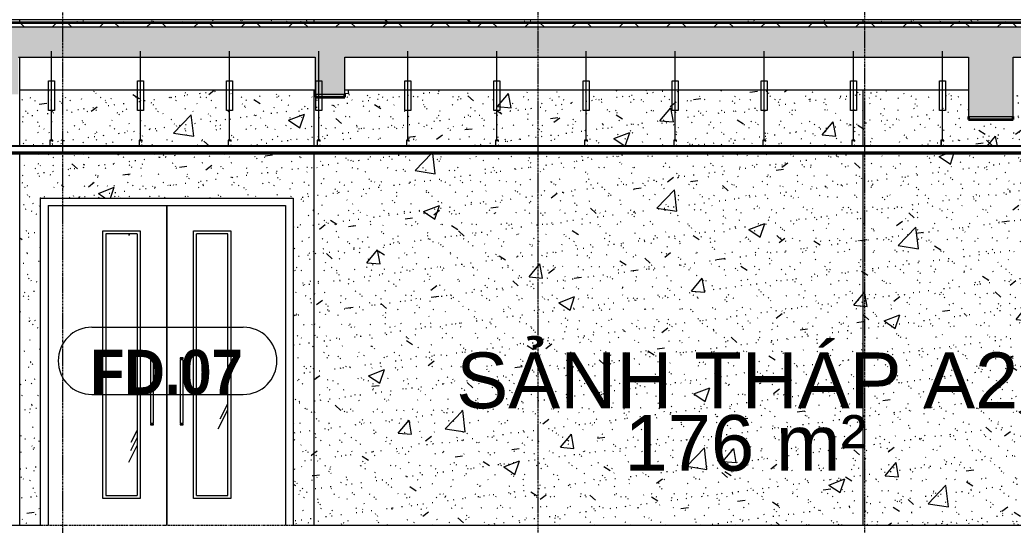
# Model space of a CAD drawing. Header units: millimetres. Extents: x 3451 to 201731, y -8641 to 35300.
# Drawn here: x 33547 to 40236, y 15800 to 19200 of the extents above; entities that cross this region are included whole.
import ezdxf

# ---------------------------------------------------------------- set-up
doc = ezdxf.new("R2010")
doc.units = ezdxf.units.MM
doc.linetypes.add('Centre', pattern=[31.75, 6.35, -4.7625, 15.875, -4.7625])
doc.linetypes.add('Grid Line', pattern=[22.225, 12.7, -3.175, 3.175, -3.175])
for name, color, linetype, lineweight in [('0-1', 7, 'Continuous', 5), ('A-AREA-IDEN', 2, 'Continuous', 9), ('A-CLNG', 13, 'Continuous', 9), ('A-CLNG-1', 13, 'Continuous', 25), ('A-CLNG-PATT-1', 13, 'Continuous', 9), ('A-DETL-GENF', 92, 'Continuous', 9), ('A-DETL-GENF-1', 7, 'Continuous', 9), ('A-DETL-THIN', 151, 'Continuous', 9), ('A-DOOR', 31, 'Continuous', 9), ('A-DOOR-FRAM', 31, 'Continuous', 9), ('A-DOOR-IDEN', 31, 'Continuous', 9), ('A-FLOR-3', 192, 'Continuous', 35), ('A-FLOR-LEVL-2', 51, 'Centre', 9), ('A-FLOR-PATT-3', 8, 'Continuous', 9), ('A-WALL-PATT-4', 111, 'Continuous', 9), ('I-WALL', 2, 'Continuous', 9), ('S-BEAM-1', 12, 'Continuous', 5), ('S-BEAM-2', 10, 'Continuous', 35), ('S-BEAM-3', 7, 'Continuous', 9), ('S-GRID-1', 1, 'Grid Line', 9)]:
    doc.layers.add(name, color=color, linetype=linetype, lineweight=lineweight)
doc.styles.add('Arial_1', font='arial.ttf', dxfattribs={"height": 375})
doc.styles.add('Arial_B_1', font='arialbd.ttf', dxfattribs={"width": 0.9, "height": 300})
pattern_1 = [(63.435, (51212.7, 14229.33), (-0.001, 1524), [532.46, -2875.3]), (63.435, (49688.7, 14229.33), (-0.001, 1524), [532.46, -2875.3]), (63.435, (51942.24, 14523.8), (-0.001, 1524), [532.46, -2875.3]), (63.435, (50418.24, 14523.8), (-0.001, 1524), [532.46, -2875.3]), (63.435, (51831.8, 14419.83), (-0.001, 1524), [532.46, -2875.3]), (63.435, (50307.8, 14419.83), (-0.001, 1524), [532.46, -2875.3]), (63.435, (51719.26, 15015.1), (-0.001, 1524), [258.8, -3148.97]), (63.435, (50195.26, 15015.1), (-0.001, 1524), [258.8, -3148.97]), (63.435, (51645.65, 14922.95), (-0.001, 1524), [532.46, -2875.3]), (63.435, (50121.65, 14922.95), (-0.001, 1524), [532.46, -2875.3]), (63.435, (51658.64, 14989.1), (-0.001, 1524), [532.46, -2875.3]), (63.435, (50134.64, 14989.1), (-0.001, 1524), [532.46, -2875.3]), (63.435, (51043.8, 14698.94), (-0.001, 1524), [532.46, -2875.3]), (63.435, (49519.8, 14698.94), (-0.001, 1524), [532.46, -2875.3]), (63.435, (51056.8, 14776.9), (-0.001, 1524), [532.46, -2875.3]), (63.435, (49532.8, 14776.9), (-0.001, 1524), [532.46, -2875.3]), (63.435, (51060.3, 14833.1), (-0.001, 1524), [532.46, -2875.3]), (63.435, (49536.3, 14833.1), (-0.001, 1524), [532.46, -2875.3])]
pattern_2 = [(50, (49422.4, 14125), (1093.104, -95.634), [114.3, -1257.3]), (355, (49422.4, 14125), (-211.46, 1146.34), [91.44, -1005.84]), (100.451, (49513.5, 14117), (881.656, 1050.7), [97.14, -1068.54]), (46.184, (49422.4, 14429.8), (1626.47, -252.26), [171.45, -1885.95]), (96.636, (49558, 14408.8), (1424.42, 1484.57), [145.71, -1602.81]), (351.184, (49422.4, 14429.8), (1424.43, 1484.55), [137.16, -1508.76]), (21, (49574.8, 14353.6), (909.686, -613.59), [114.3, -1257.3]), (326, (49574.8, 14353.6), (370.81, 1105.13), [91.44, -1005.84]), (71.451, (49650.6, 14302.5), (1280.503, 491.53), [97.14, -1068.54]), (37.5, (49422.43, 14125), (18.531, 507.33), [50.292, -943.356, 50.292, -970.788, -1009.65]), (37.5, (49422.43, 14125), (18.531, 507.33), [-2014.73, 50.29, -959.36]), (7.5, (49422.43, 14125), (400.918, 601.084), [50.292, -531.876, 50.292, -920.496, -384.81]), (7.5, (49422.43, 14125), (400.918, 601.084), [-1552.956, 50.292, -334.518]), (327.5, (49082.58, 14125), (813.545, -34.374), [50.292, -330.708, 50.292, -1138.428, -1577.34]), (327.5, (49082.58, 14125), (813.545, -34.374), [-1569.72, 50.29, -1527.05]), (317.5, (48930.2, 14125), (888.775, 152.56), [50.292, -445.008, 50.292, -739.14, -1120.14]), (317.5, (48930.2, 14125), (888.775, 152.56), [-1284.73, 50.29, -1069.85])]
pattern_3 = [(37.5, (49422.43, 14125), (-4.7995, 146.8239), [5.029, -110.795, 5.029, -124.511, -123.825]), (37.5, (49422.43, 14125), (-4.7995, 146.8239), [-245.364, 5.029, -118.796]), (7.5, (49422.43, 14125), (134.8574, 215.0472), [5.029, -57.455, 5.029, -99.365, -40.005]), (7.5, (49422.43, 14125), (134.8574, 215.0472), [-166.878, 5.029, -34.976]), (327.5, (49328.7, 14125), (237.2978, 0.4316), [5.029, -33.071, 5.029, -132.131, -179.07]), (327.5, (49328.7, 14125), (237.2978, 0.4316), [-175.26, 5.029, -174.041]), (317.5, (49328.7, 14125), (229.067, 66.8792), [5.029, -14.021, 5.029, -84.887, -102.87]), (317.5, (49328.7, 14125), (229.067, 66.8792), [-108.966, 5.029, -97.841])]

# ---------------------------------------------------------------- blocks, each defined once
blk = doc.blocks.new('NCV_TKTC_KET CAU_rvt-1-TKCS_MẶT CẮT C')
at = {"layer": 'S-BEAM-1'}
for points in [[(35735.3, 18680), (35735.3, 18700), (35535.3, 18700), (35535.3, 18680), (35584.1, 18680)], [(40235.6, 18530), (40235.6, 18550), (39935.6, 18550), (39935.6, 18530)]]:
    blk.add_hatch(color=256, dxfattribs=at).paths.add_polyline_path(points)
at = {"layer": 'S-BEAM-2'}
for p, q in [((35535.3, 18700), (35535.3, 18680)), ((35535.3, 18680), (35735.3, 18680)), ((35735.3, 18680), (35735.3, 18700)), ((39935.6, 18550), (39935.6, 18530)), ((39935.6, 18530), (40235.6, 18530)), ((40235.6, 18530), (40235.6, 18550))]:
    blk.add_line(p, q, dxfattribs=at)
at = {"layer": 'S-BEAM-3'}
for p, q in [((33547.4, 18730), (35535.3, 18730)), ((35735.3, 18730), (39935.6, 18730))]:
    blk.add_line(p, q, dxfattribs=at)
blk = doc.blocks.new('FD_07 - FD_07-1700x2200-CỬA ĐI 2 CÁNH-V170-TKCS_MẶT CẮT C')
at = {"layer": 'A-DOOR'}
h = blk.add_hatch(dxfattribs=at)
h.set_pattern_fill('FP_2', color=256, style=0, pattern_type=2)
h.set_pattern_definition(pattern_1)
h.paths.add_polyline_path([(34127.1, 16000), (34337.1, 16000), (34337.1, 17760), (34127.1, 17760), (34127.1, 16210)])
h = blk.add_hatch(dxfattribs=at)
h.set_pattern_fill('FP_2', color=256, style=0, pattern_type=2)
h.set_pattern_definition(pattern_1)
h.paths.add_polyline_path([(34737.1, 16000), (34947.1, 16000), (34947.1, 17760), (34737.1, 17760), (34737.1, 16210)])
for p, q in [((34537.1, 17950), (34537.1, 15800)), ((34537.1, 15800), (34537.1, 17950)), ((34107.1, 17780), (34357.1, 17780)), ((34107.1, 15980), (34107.1, 17780)), ((34127.1, 17760), (34127.1, 16000)), ((34337.1, 17760), (34127.1, 17760)), ((34337.1, 17760), (34337.1, 16000)), ((34357.1, 17780), (34357.1, 15980)), ((34717.1, 17780), (34967.1, 17780)), ((34717.1, 15980), (34717.1, 17780)), ((34947.1, 17760), (34737.1, 17760)), ((34737.1, 16000), (34737.1, 17760)), ((34947.1, 16000), (34947.1, 17760)), ((34967.1, 17780), (34967.1, 15980)), ((34427.1, 16925), (34427.1, 16919)), ((34447.1, 16925), (34427.1, 16925)), ((34447.1, 16919), (34447.1, 16925)), ((34627.1, 16925), (34627.1, 16919)), ((34647.1, 16925), (34627.1, 16925)), ((34647.1, 16919), (34647.1, 16925)), ((34427.1, 16919), (34447.1, 16919)), ((34427.1, 16914.8), (34427.1, 16485.2)), ((34427.1, 16914.8), (34447.1, 16914.8)), ((34429.1, 16919), (34429.1, 16914.8)), ((34445.2, 16914.8), (34445.2, 16919)), ((34447.1, 16485.2), (34447.1, 16914.8)), ((34627.1, 16919), (34647.1, 16919)), ((34627.1, 16914.8), (34627.1, 16485.2)), ((34627.1, 16914.8), (34647.1, 16914.8)), ((34629.1, 16919), (34629.1, 16914.8)), ((34645.2, 16914.8), (34645.2, 16919)), ((34647.1, 16485.2), (34647.1, 16914.8)), ((34427.1, 16485.2), (34447.1, 16485.2)), ((34427.1, 16481), (34427.1, 16475)), ((34427.1, 16481), (34447.1, 16481)), ((34427.1, 16475), (34447.1, 16475)), ((34429.1, 16485.2), (34429.1, 16481)), ((34445.2, 16481), (34445.2, 16485.2)), ((34447.1, 16475), (34447.1, 16481)), ((34627.1, 16485.2), (34647.1, 16485.2)), ((34627.1, 16481), (34627.1, 16475)), ((34627.1, 16481), (34647.1, 16481)), ((34627.1, 16475), (34647.1, 16475)), ((34629.1, 16485.2), (34629.1, 16481)), ((34645.2, 16481), (34645.2, 16485.2)), ((34647.1, 16475), (34647.1, 16481)), ((34127.1, 16000), (34337.1, 16000)), ((34737.1, 16000), (34947.1, 16000)), ((34357.1, 15980), (34107.1, 15980)), ((34967.1, 15980), (34717.1, 15980))]:
    blk.add_line(p, q, dxfattribs=at)
at = {"layer": 'A-DOOR-FRAM'}
for p, q in [((33737.1, 17950), (33737.1, 15800)), ((33737.1, 17950), (35337.1, 17950)), ((35337.1, 17950), (35337.1, 15800))]:
    blk.add_line(p, q, dxfattribs=at)
blk = doc.blocks.new('Repeating Detail - THANH TREO TRẦN 600-V268-TKCS_MẶT CẮT C')
at = {"layer": 'A-DETL-GENF'}
for points in [[(33749.8, 25150), (33769.8, 25150), (33769.8, 25156), (33767.3, 25152.5), (33752.3, 25152.5), (33752.3, 25187.5), (33767.3, 25187.5), (33769.8, 25184), (33769.8, 25190), (33749.8, 25190)], [(34349.8, 25150), (34369.8, 25150), (34369.8, 25156), (34367.3, 25152.5), (34352.3, 25152.5), (34352.3, 25187.5), (34367.3, 25187.5), (34369.8, 25184), (34369.8, 25190), (34349.8, 25190)], [(34949.8, 25150), (34969.8, 25150), (34969.8, 25156), (34967.3, 25152.5), (34952.3, 25152.5), (34952.3, 25187.5), (34967.3, 25187.5), (34969.8, 25184), (34969.8, 25190), (34949.8, 25190)], [(35549.8, 25150), (35569.8, 25150), (35569.8, 25156), (35567.3, 25152.5), (35552.3, 25152.5), (35552.3, 25187.5), (35567.3, 25187.5), (35569.8, 25184), (35569.8, 25190), (35549.8, 25190)], [(36149.8, 25150), (36169.8, 25150), (36169.8, 25156), (36167.3, 25152.5), (36152.3, 25152.5), (36152.3, 25187.5), (36167.3, 25187.5), (36169.8, 25184), (36169.8, 25190), (36149.8, 25190)], [(36749.8, 25150), (36769.8, 25150), (36769.8, 25156), (36767.3, 25152.5), (36752.3, 25152.5), (36752.3, 25187.5), (36767.3, 25187.5), (36769.8, 25184), (36769.8, 25190), (36749.8, 25190)], [(37349.8, 25150), (37369.8, 25150), (37369.8, 25156), (37367.3, 25152.5), (37352.3, 25152.5), (37352.3, 25187.5), (37367.3, 25187.5), (37369.8, 25184), (37369.8, 25190), (37349.8, 25190)], [(37949.8, 25150), (37969.8, 25150), (37969.8, 25156), (37967.3, 25152.5), (37952.3, 25152.5), (37952.3, 25187.5), (37967.3, 25187.5), (37969.8, 25184), (37969.8, 25190), (37949.8, 25190)], [(38549.8, 25150), (38569.8, 25150), (38569.8, 25156), (38567.3, 25152.5), (38552.3, 25152.5), (38552.3, 25187.5), (38567.3, 25187.5), (38569.8, 25184), (38569.8, 25190), (38549.8, 25190)], [(39149.8, 25150), (39169.8, 25150), (39169.8, 25156), (39167.3, 25152.5), (39152.3, 25152.5), (39152.3, 25187.5), (39167.3, 25187.5), (39169.8, 25184), (39169.8, 25190), (39149.8, 25190)], [(39749.8, 25150), (39769.8, 25150), (39769.8, 25156), (39767.3, 25152.5), (39752.3, 25152.5), (39752.3, 25187.5), (39767.3, 25187.5), (39769.8, 25184), (39769.8, 25190), (39749.8, 25190)]]:
    blk.add_hatch(color=256, dxfattribs=at).paths.add_polyline_path(points)
for p, q in [((33759.8, 25190), (33759.8, 25790)), ((34359.8, 25190), (34359.8, 25790)), ((34959.8, 25190), (34959.8, 25790)), ((35559.8, 25190), (35559.8, 25790)), ((36159.8, 25190), (36159.8, 25790)), ((36759.8, 25190), (36759.8, 25790)), ((37359.8, 25190), (37359.8, 25790)), ((37959.8, 25190), (37959.8, 25790)), ((38559.8, 25190), (38559.8, 25790)), ((39159.8, 25190), (39159.8, 25790)), ((39759.8, 25190), (39759.8, 25790)), ((33739.8, 25590), (33779.8, 25590)), ((33739.8, 25390), (33739.8, 25590)), ((33779.8, 25590), (33779.8, 25390)), ((34339.8, 25590), (34379.8, 25590)), ((34339.8, 25390), (34339.8, 25590)), ((34379.8, 25590), (34379.8, 25390)), ((34939.8, 25590), (34979.8, 25590)), ((34939.8, 25390), (34939.8, 25590)), ((34979.8, 25590), (34979.8, 25390)), ((35539.8, 25590), (35579.8, 25590)), ((35539.8, 25390), (35539.8, 25590)), ((35579.8, 25590), (35579.8, 25390)), ((36139.8, 25590), (36179.8, 25590)), ((36139.8, 25390), (36139.8, 25590)), ((36179.8, 25590), (36179.8, 25390)), ((36739.8, 25590), (36779.8, 25590)), ((36739.8, 25390), (36739.8, 25590)), ((36779.8, 25590), (36779.8, 25390)), ((37339.8, 25590), (37379.8, 25590)), ((37339.8, 25390), (37339.8, 25590)), ((37379.8, 25590), (37379.8, 25390)), ((37939.8, 25590), (37979.8, 25590)), ((37939.8, 25390), (37939.8, 25590)), ((37979.8, 25590), (37979.8, 25390)), ((38539.8, 25590), (38579.8, 25590)), ((38539.8, 25390), (38539.8, 25590)), ((38579.8, 25590), (38579.8, 25390)), ((39139.8, 25590), (39179.8, 25590)), ((39139.8, 25390), (39139.8, 25590)), ((39179.8, 25590), (39179.8, 25390)), ((39739.8, 25590), (39779.8, 25590)), ((39739.8, 25390), (39739.8, 25590)), ((39779.8, 25590), (39779.8, 25390)), ((33779.8, 25390), (33739.8, 25390)), ((34379.8, 25390), (34339.8, 25390)), ((34979.8, 25390), (34939.8, 25390)), ((35579.8, 25390), (35539.8, 25390)), ((36179.8, 25390), (36139.8, 25390)), ((36779.8, 25390), (36739.8, 25390)), ((37379.8, 25390), (37339.8, 25390)), ((37979.8, 25390), (37939.8, 25390)), ((38579.8, 25390), (38539.8, 25390)), ((39179.8, 25390), (39139.8, 25390)), ((39779.8, 25390), (39739.8, 25390)), ((33769.8, 25190), (33749.8, 25190)), ((33749.8, 25190), (33749.8, 25150)), ((33769.8, 25190), (33749.8, 25190)), ((33749.8, 25190), (33749.8, 25150)), ((33749.8, 25150), (33769.8, 25150)), ((33749.8, 25150), (33769.8, 25150)), ((33752.3, 25187.5), (33767.3, 25187.5)), ((33752.3, 25152.5), (33752.3, 25187.5)), ((33752.3, 25152.5), (33752.3, 25187.5)), ((33752.3, 25187.5), (33767.3, 25187.5)), ((33767.3, 25152.5), (33752.3, 25152.5)), ((33767.3, 25152.5), (33752.3, 25152.5)), ((33767.3, 25187.5), (33767.3, 25184)), ((33767.3, 25187.5), (33767.3, 25184)), ((33767.3, 25184), (33769.8, 25184)), ((33767.3, 25184), (33769.8, 25184)), ((33769.8, 25156), (33767.3, 25156)), ((33767.3, 25156), (33767.3, 25152.5)), ((33769.8, 25156), (33767.3, 25156)), ((33767.3, 25156), (33767.3, 25152.5)), ((33769.8, 25184), (33769.8, 25190)), ((33769.8, 25184), (33769.8, 25190)), ((33769.8, 25150), (33769.8, 25156)), ((33769.8, 25150), (33769.8, 25156)), ((34369.8, 25190), (34349.8, 25190)), ((34349.8, 25190), (34349.8, 25150)), ((34369.8, 25190), (34349.8, 25190)), ((34349.8, 25190), (34349.8, 25150)), ((34349.8, 25150), (34369.8, 25150)), ((34349.8, 25150), (34369.8, 25150)), ((34352.3, 25187.5), (34367.3, 25187.5)), ((34352.3, 25152.5), (34352.3, 25187.5)), ((34352.3, 25152.5), (34352.3, 25187.5)), ((34352.3, 25187.5), (34367.3, 25187.5)), ((34367.3, 25152.5), (34352.3, 25152.5)), ((34367.3, 25152.5), (34352.3, 25152.5)), ((34367.3, 25187.5), (34367.3, 25184)), ((34367.3, 25187.5), (34367.3, 25184)), ((34367.3, 25184), (34369.8, 25184)), ((34367.3, 25184), (34369.8, 25184)), ((34369.8, 25156), (34367.3, 25156)), ((34367.3, 25156), (34367.3, 25152.5)), ((34369.8, 25156), (34367.3, 25156)), ((34367.3, 25156), (34367.3, 25152.5)), ((34369.8, 25184), (34369.8, 25190)), ((34369.8, 25184), (34369.8, 25190)), ((34369.8, 25150), (34369.8, 25156)), ((34369.8, 25150), (34369.8, 25156)), ((34969.8, 25190), (34949.8, 25190)), ((34949.8, 25190), (34949.8, 25150)), ((34969.8, 25190), (34949.8, 25190)), ((34949.8, 25190), (34949.8, 25150)), ((34949.8, 25150), (34969.8, 25150)), ((34949.8, 25150), (34969.8, 25150)), ((34952.3, 25187.5), (34967.3, 25187.5)), ((34952.3, 25152.5), (34952.3, 25187.5)), ((34952.3, 25152.5), (34952.3, 25187.5)), ((34952.3, 25187.5), (34967.3, 25187.5)), ((34967.3, 25152.5), (34952.3, 25152.5)), ((34967.3, 25152.5), (34952.3, 25152.5)), ((34967.3, 25187.5), (34967.3, 25184)), ((34967.3, 25187.5), (34967.3, 25184)), ((34967.3, 25184), (34969.8, 25184)), ((34967.3, 25184), (34969.8, 25184)), ((34969.8, 25156), (34967.3, 25156)), ((34967.3, 25156), (34967.3, 25152.5)), ((34969.8, 25156), (34967.3, 25156)), ((34967.3, 25156), (34967.3, 25152.5)), ((34969.8, 25184), (34969.8, 25190)), ((34969.8, 25184), (34969.8, 25190)), ((34969.8, 25150), (34969.8, 25156)), ((34969.8, 25150), (34969.8, 25156)), ((35569.8, 25190), (35549.8, 25190)), ((35549.8, 25190), (35549.8, 25150)), ((35569.8, 25190), (35549.8, 25190)), ((35549.8, 25190), (35549.8, 25150)), ((35549.8, 25150), (35569.8, 25150)), ((35549.8, 25150), (35569.8, 25150)), ((35552.3, 25187.5), (35567.3, 25187.5)), ((35552.3, 25152.5), (35552.3, 25187.5)), ((35552.3, 25152.5), (35552.3, 25187.5)), ((35552.3, 25187.5), (35567.3, 25187.5)), ((35567.3, 25152.5), (35552.3, 25152.5)), ((35567.3, 25152.5), (35552.3, 25152.5)), ((35567.3, 25187.5), (35567.3, 25184)), ((35567.3, 25187.5), (35567.3, 25184)), ((35567.3, 25184), (35569.8, 25184)), ((35567.3, 25184), (35569.8, 25184)), ((35569.8, 25156), (35567.3, 25156)), ((35567.3, 25156), (35567.3, 25152.5)), ((35569.8, 25156), (35567.3, 25156)), ((35567.3, 25156), (35567.3, 25152.5)), ((35569.8, 25184), (35569.8, 25190)), ((35569.8, 25184), (35569.8, 25190)), ((35569.8, 25150), (35569.8, 25156)), ((35569.8, 25150), (35569.8, 25156)), ((36169.8, 25190), (36149.8, 25190)), ((36149.8, 25190), (36149.8, 25150)), ((36169.8, 25190), (36149.8, 25190)), ((36149.8, 25190), (36149.8, 25150)), ((36149.8, 25150), (36169.8, 25150)), ((36149.8, 25150), (36169.8, 25150)), ((36152.3, 25187.5), (36167.3, 25187.5)), ((36152.3, 25152.5), (36152.3, 25187.5)), ((36152.3, 25152.5), (36152.3, 25187.5)), ((36152.3, 25187.5), (36167.3, 25187.5)), ((36167.3, 25152.5), (36152.3, 25152.5)), ((36167.3, 25152.5), (36152.3, 25152.5)), ((36167.3, 25187.5), (36167.3, 25184)), ((36167.3, 25187.5), (36167.3, 25184)), ((36167.3, 25184), (36169.8, 25184)), ((36167.3, 25184), (36169.8, 25184)), ((36169.8, 25156), (36167.3, 25156)), ((36167.3, 25156), (36167.3, 25152.5)), ((36169.8, 25156), (36167.3, 25156)), ((36167.3, 25156), (36167.3, 25152.5)), ((36169.8, 25184), (36169.8, 25190)), ((36169.8, 25184), (36169.8, 25190)), ((36169.8, 25150), (36169.8, 25156)), ((36169.8, 25150), (36169.8, 25156)), ((36769.8, 25190), (36749.8, 25190)), ((36749.8, 25190), (36749.8, 25150)), ((36769.8, 25190), (36749.8, 25190)), ((36749.8, 25190), (36749.8, 25150)), ((36749.8, 25150), (36769.8, 25150)), ((36749.8, 25150), (36769.8, 25150)), ((36752.3, 25187.5), (36767.3, 25187.5)), ((36752.3, 25152.5), (36752.3, 25187.5)), ((36752.3, 25152.5), (36752.3, 25187.5)), ((36752.3, 25187.5), (36767.3, 25187.5)), ((36767.3, 25152.5), (36752.3, 25152.5)), ((36767.3, 25152.5), (36752.3, 25152.5)), ((36767.3, 25187.5), (36767.3, 25184)), ((36767.3, 25187.5), (36767.3, 25184)), ((36767.3, 25184), (36769.8, 25184)), ((36767.3, 25184), (36769.8, 25184)), ((36769.8, 25156), (36767.3, 25156)), ((36767.3, 25156), (36767.3, 25152.5)), ((36769.8, 25156), (36767.3, 25156)), ((36767.3, 25156), (36767.3, 25152.5)), ((36769.8, 25184), (36769.8, 25190)), ((36769.8, 25184), (36769.8, 25190)), ((36769.8, 25150), (36769.8, 25156)), ((36769.8, 25150), (36769.8, 25156)), ((37369.8, 25190), (37349.8, 25190)), ((37349.8, 25190), (37349.8, 25150)), ((37369.8, 25190), (37349.8, 25190)), ((37349.8, 25190), (37349.8, 25150)), ((37349.8, 25150), (37369.8, 25150)), ((37349.8, 25150), (37369.8, 25150)), ((37352.3, 25187.5), (37367.3, 25187.5)), ((37352.3, 25152.5), (37352.3, 25187.5)), ((37352.3, 25152.5), (37352.3, 25187.5)), ((37352.3, 25187.5), (37367.3, 25187.5)), ((37367.3, 25152.5), (37352.3, 25152.5)), ((37367.3, 25152.5), (37352.3, 25152.5)), ((37367.3, 25187.5), (37367.3, 25184)), ((37367.3, 25187.5), (37367.3, 25184)), ((37367.3, 25184), (37369.8, 25184)), ((37367.3, 25184), (37369.8, 25184)), ((37369.8, 25156), (37367.3, 25156)), ((37367.3, 25156), (37367.3, 25152.5)), ((37369.8, 25156), (37367.3, 25156)), ((37367.3, 25156), (37367.3, 25152.5)), ((37369.8, 25184), (37369.8, 25190)), ((37369.8, 25184), (37369.8, 25190)), ((37369.8, 25150), (37369.8, 25156)), ((37369.8, 25150), (37369.8, 25156)), ((37969.8, 25190), (37949.8, 25190)), ((37949.8, 25190), (37949.8, 25150)), ((37969.8, 25190), (37949.8, 25190)), ((37949.8, 25190), (37949.8, 25150)), ((37949.8, 25150), (37969.8, 25150)), ((37949.8, 25150), (37969.8, 25150)), ((37952.3, 25187.5), (37967.3, 25187.5)), ((37952.3, 25152.5), (37952.3, 25187.5)), ((37952.3, 25152.5), (37952.3, 25187.5)), ((37952.3, 25187.5), (37967.3, 25187.5)), ((37967.3, 25152.5), (37952.3, 25152.5)), ((37967.3, 25152.5), (37952.3, 25152.5)), ((37967.3, 25187.5), (37967.3, 25184)), ((37967.3, 25187.5), (37967.3, 25184)), ((37967.3, 25184), (37969.8, 25184)), ((37967.3, 25184), (37969.8, 25184)), ((37969.8, 25156), (37967.3, 25156)), ((37967.3, 25156), (37967.3, 25152.5)), ((37969.8, 25156), (37967.3, 25156)), ((37967.3, 25156), (37967.3, 25152.5)), ((37969.8, 25184), (37969.8, 25190)), ((37969.8, 25184), (37969.8, 25190)), ((37969.8, 25150), (37969.8, 25156)), ((37969.8, 25150), (37969.8, 25156)), ((38569.8, 25190), (38549.8, 25190)), ((38549.8, 25190), (38549.8, 25150)), ((38569.8, 25190), (38549.8, 25190)), ((38549.8, 25190), (38549.8, 25150)), ((38549.8, 25150), (38569.8, 25150)), ((38549.8, 25150), (38569.8, 25150)), ((38552.3, 25187.5), (38567.3, 25187.5)), ((38552.3, 25152.5), (38552.3, 25187.5)), ((38552.3, 25152.5), (38552.3, 25187.5)), ((38552.3, 25187.5), (38567.3, 25187.5)), ((38567.3, 25152.5), (38552.3, 25152.5)), ((38567.3, 25152.5), (38552.3, 25152.5)), ((38567.3, 25187.5), (38567.3, 25184)), ((38567.3, 25187.5), (38567.3, 25184)), ((38567.3, 25184), (38569.8, 25184)), ((38567.3, 25184), (38569.8, 25184)), ((38569.8, 25156), (38567.3, 25156)), ((38567.3, 25156), (38567.3, 25152.5)), ((38569.8, 25156), (38567.3, 25156)), ((38567.3, 25156), (38567.3, 25152.5)), ((38569.8, 25184), (38569.8, 25190)), ((38569.8, 25184), (38569.8, 25190)), ((38569.8, 25150), (38569.8, 25156)), ((38569.8, 25150), (38569.8, 25156)), ((39169.8, 25190), (39149.8, 25190)), ((39149.8, 25190), (39149.8, 25150)), ((39169.8, 25190), (39149.8, 25190)), ((39149.8, 25190), (39149.8, 25150)), ((39149.8, 25150), (39169.8, 25150)), ((39149.8, 25150), (39169.8, 25150)), ((39152.3, 25187.5), (39167.3, 25187.5)), ((39152.3, 25152.5), (39152.3, 25187.5)), ((39152.3, 25152.5), (39152.3, 25187.5)), ((39152.3, 25187.5), (39167.3, 25187.5)), ((39167.3, 25152.5), (39152.3, 25152.5)), ((39167.3, 25152.5), (39152.3, 25152.5)), ((39167.3, 25187.5), (39167.3, 25184)), ((39167.3, 25187.5), (39167.3, 25184)), ((39167.3, 25184), (39169.8, 25184)), ((39167.3, 25184), (39169.8, 25184)), ((39169.8, 25156), (39167.3, 25156)), ((39167.3, 25156), (39167.3, 25152.5)), ((39169.8, 25156), (39167.3, 25156)), ((39167.3, 25156), (39167.3, 25152.5)), ((39169.8, 25184), (39169.8, 25190)), ((39169.8, 25184), (39169.8, 25190)), ((39169.8, 25150), (39169.8, 25156)), ((39169.8, 25150), (39169.8, 25156)), ((39769.8, 25190), (39749.8, 25190)), ((39749.8, 25190), (39749.8, 25150)), ((39769.8, 25190), (39749.8, 25190)), ((39749.8, 25190), (39749.8, 25150)), ((39749.8, 25150), (39769.8, 25150)), ((39749.8, 25150), (39769.8, 25150)), ((39752.3, 25187.5), (39767.3, 25187.5)), ((39752.3, 25152.5), (39752.3, 25187.5)), ((39752.3, 25152.5), (39752.3, 25187.5)), ((39752.3, 25187.5), (39767.3, 25187.5)), ((39767.3, 25152.5), (39752.3, 25152.5)), ((39767.3, 25152.5), (39752.3, 25152.5)), ((39767.3, 25187.5), (39767.3, 25184)), ((39767.3, 25187.5), (39767.3, 25184)), ((39767.3, 25184), (39769.8, 25184)), ((39767.3, 25184), (39769.8, 25184)), ((39769.8, 25156), (39767.3, 25156)), ((39767.3, 25156), (39767.3, 25152.5)), ((39769.8, 25156), (39767.3, 25156)), ((39767.3, 25156), (39767.3, 25152.5)), ((39769.8, 25184), (39769.8, 25190)), ((39769.8, 25184), (39769.8, 25190)), ((39769.8, 25150), (39769.8, 25156)), ((39769.8, 25150), (39769.8, 25156))]:
    blk.add_line(p, q, dxfattribs=at)
blk = doc.blocks.new('STN_Door Tag - STN_Door Tag-1788670-TKCS_MẶT CẮT C')
at = {"layer": 'A-DOOR-IDEN'}
for p, q in [((34031.7, 10331.8), (35051.8, 10331.8)), ((34031.7, 9879), (35051.8, 9879))]:
    blk.add_line(p, q, dxfattribs=at)
for centre, start, end in [((34031.7, 10105.4), 90, 270), ((35051.8, 10105.4), 270, 90)]:
    blk.add_arc(centre, 226.4, start, end, dxfattribs=at)

msp = doc.modelspace()

# ---------------------------------------------------------------- hatches: boundary and pattern name
at = {"layer": 'A-CLNG-PATT-1'}
h = msp.add_hatch(dxfattribs=at)
h.set_pattern_fill('FP_7', color=256, style=0, pattern_type=2)
h.set_pattern_definition([(0, (49422.43, 14125), (1219.2, 304.8), [50.292, -864.108, 50.292, -864.108, -4876.8]), (0, (49422.43, 14125), (1219.2, 304.8), [-1828.8, 50.292, -1778.508, 50.292, -864.108, -2133.6]), (0, (49422.43, 14125), (1219.2, 304.8), [-4572, 50.292, -559.308, 50.292, -1473.708]), (120, (49879.63, 14277.4), (-873.5645, 903.458), [50.292, -864.108, 50.292, -5740.908]), (120, (49879.63, 14277.4), (-873.5645, 903.458), [-964.692, -864.108, 50.292, -1778.508, -3048]), (120, (49879.63, 14277.4), (-873.5645, 903.458), [-3657.6, 50.292, -864.108, 50.292, -2083.308]), (120, (49879.63, 14277.4), (-873.5645, 903.458), [-4622.292, -559.308, 50.292, -1473.708]), (240, (50032.03, 14887), (-345.6355, -1208.258), [50.292, -864.108, 50.292, -5740.908]), (240, (50032.03, 14887), (-345.6355, -1208.258), [-964.692, -864.108, 50.292, -1778.508, -3048]), (240, (50032.03, 14887), (-345.6355, -1208.258), [-3657.6, 50.292, -864.108, 50.292, -2083.308]), (240, (50032.03, 14887), (-345.6355, -1208.258), [-4622.292, -559.308, 50.292, -1473.708])])
h.paths.add_polyline_path([(44337, 18300), (44337, 18310), (27136.9, 18310), (27136.9, 18300), (43944.2, 18300)])
at = {"layer": 'A-DETL-GENF-1'}
msp.add_hatch(color=256, dxfattribs=at).paths.add_polyline_path([(40235.6, 18550), (40235.6, 18950), (44235.3, 18950), (44235.3, 18550), (44536.9, 18550), (44536.9, 19150), (23337.4, 19150), (23337.4, 18750), (23535.3, 18750), (23535.3, 18950), (26536.9, 18950), (26536.9, 18750), (26735.3, 18750), (26735.3, 18950), (28436.9, 18950), (28436.9, 18700), (28636.9, 18700), (28636.9, 18950), (30536.9, 18950), (30536.9, 18700), (30735.3, 18700), (30735.3, 18950), (33335.3, 18950), (33335.3, 18700), (33537.4, 18700), (33537.4, 18950), (35535.3, 18950), (35535.3, 18700), (35735.3, 18700), (35735.3, 18950), (39935.6, 18950), (39935.6, 18550)])
at = {"layer": 'A-FLOR-PATT-3'}
h = msp.add_hatch(dxfattribs=at)
h.set_pattern_fill('FP_6', color=256, style=0, pattern_type=2)
h.set_pattern_definition([(45, (49422.43, 14125), (-159.099, 159.099), []), (135, (49422.43, 14125), (-159.099, -159.099), [])])
h.paths.add_polyline_path([(44587.3, 19130), (45737.4, 19130), (45737.4, 19180), (27136.9, 19180), (27136.9, 19150), (44536.9, 19150), (44536.9, 19130)])
at = {"layer": 'A-WALL-PATT-4'}
h = msp.add_hatch(dxfattribs=at)
h.set_pattern_fill('FP_4', color=256, style=0, pattern_type=2)
h.set_pattern_definition(pattern_2)
h.paths.add_polyline_path([(33547.4, 15800), (33687.1, 15800), (33687.1, 18000), (35387.1, 18000), (35387.1, 15800), (35527.4, 15800), (35527.4, 18300), (33547.4, 18300), (33547.4, 17741.9)])
h.paths.add_polyline_path([(34619.5, 18350), (34949.8, 18350), (34949.8, 18390), (34969.8, 18390), (34969.8, 18384), (34967.3, 18387.5), (34952.3, 18387.5), (34952.3, 18352.5), (34967.3, 18352.5), (34969.8, 18356), (34969.8, 18350), (35527.4, 18350), (35527.4, 18730), (33547.4, 18730), (33547.4, 18350), (33749.8, 18350), (33749.8, 18390), (33769.8, 18390), (33769.8, 18384), (33767.3, 18387.5), (33752.3, 18387.5), (33752.3, 18352.5), (33767.3, 18352.5), (33769.8, 18356), (33769.8, 18350), (34349.8, 18350), (34349.8, 18390), (34369.8, 18390), (34369.8, 18384), (34367.3, 18387.5), (34352.3, 18387.5), (34352.3, 18352.5), (34367.3, 18352.5), (34369.8, 18356), (34369.8, 18350), (34615.4, 18350)])
h.paths.add_polyline_path([(33547.4, 19180), (35527.4, 19180), (35527.4, 19200), (33547.4, 19200)])
h = msp.add_hatch(dxfattribs=at)
h.set_pattern_fill('FP_5', color=256, style=0, pattern_type=2)
h.set_pattern_definition(pattern_3)
h.paths.add_polyline_path([(33547.4, 15800), (33687.1, 15800), (33687.1, 18000), (35387.1, 18000), (35387.1, 15800), (35527.4, 15800), (35527.4, 18300), (33547.4, 18300), (33547.4, 17741.9)])
h.paths.add_polyline_path([(34619.5, 18350), (34949.8, 18350), (34949.8, 18390), (34969.8, 18390), (34969.8, 18384), (34967.3, 18387.5), (34952.3, 18387.5), (34952.3, 18352.5), (34967.3, 18352.5), (34969.8, 18356), (34969.8, 18350), (35527.4, 18350), (35527.4, 18730), (33547.4, 18730), (33547.4, 18350), (33749.8, 18350), (33749.8, 18390), (33769.8, 18390), (33769.8, 18384), (33767.3, 18387.5), (33752.3, 18387.5), (33752.3, 18352.5), (33767.3, 18352.5), (33769.8, 18356), (33769.8, 18350), (34349.8, 18350), (34349.8, 18390), (34369.8, 18390), (34369.8, 18384), (34367.3, 18387.5), (34352.3, 18387.5), (34352.3, 18352.5), (34367.3, 18352.5), (34369.8, 18356), (34369.8, 18350), (34615.4, 18350)])
h.paths.add_polyline_path([(33547.4, 19180), (35527.4, 19180), (35527.4, 19200), (33547.4, 19200)])
h = msp.add_hatch(dxfattribs=at)
h.set_pattern_fill('FP_4', color=256, style=0, pattern_type=2)
h.set_pattern_definition(pattern_2)
h.paths.add_polyline_path([(35584.1, 15800), (39226.9, 15800), (39226.9, 18300), (35527.4, 18300), (35527.4, 15800)])
h.paths.add_polyline_path([(38898.4, 18350), (39149.8, 18350), (39149.8, 18390), (39169.8, 18390), (39169.8, 18384), (39167.3, 18387.5), (39152.3, 18387.5), (39152.3, 18352.5), (39167.3, 18352.5), (39169.8, 18356), (39169.8, 18350), (39226.9, 18350), (39226.9, 18730), (35735.3, 18730), (35735.3, 18680), (35535.3, 18680), (35535.3, 18730), (35527.4, 18730), (35527.4, 18350), (35549.8, 18350), (35549.8, 18390), (35569.8, 18390), (35569.8, 18384), (35567.3, 18387.5), (35552.3, 18387.5), (35552.3, 18352.5), (35567.3, 18352.5), (35569.8, 18356), (35569.8, 18350), (36149.8, 18350), (36149.8, 18390), (36169.8, 18390), (36169.8, 18384), (36167.3, 18387.5), (36152.3, 18387.5), (36152.3, 18352.5), (36167.3, 18352.5), (36169.8, 18356), (36169.8, 18350), (36749.8, 18350), (36749.8, 18390), (36769.8, 18390), (36769.8, 18384), (36767.3, 18387.5), (36752.3, 18386.9), (36752.3, 18352.5), (36767.3, 18352.5), (36769.8, 18356), (36769.8, 18350), (37349.8, 18350), (37349.8, 18390), (37369.8, 18390), (37369.8, 18384), (37367.3, 18387.5), (37352.3, 18387.5), (37352.3, 18352.5), (37367.3, 18352.5), (37369.8, 18356), (37369.8, 18350), (37949.8, 18350), (37949.8, 18390), (37969.8, 18390), (37969.8, 18384), (37967.3, 18387.5), (37952.3, 18387.5), (37952.3, 18352.5), (37967.3, 18352.5), (37969.8, 18356), (37969.8, 18350), (38549.8, 18350), (38549.8, 18390), (38569.8, 18390), (38569.8, 18384), (38567.3, 18387.5), (38552.3, 18387.5), (38552.3, 18352.5), (38567.3, 18352.5), (38569.8, 18356), (38569.8, 18350), (38882.2, 18350)])
h.paths.add_polyline_path([(35527.4, 19180), (39226.9, 19180), (39226.9, 19200), (35527.4, 19200)])
h = msp.add_hatch(dxfattribs=at)
h.set_pattern_fill('FP_5', color=256, style=0, pattern_type=2)
h.set_pattern_definition(pattern_3)
h.paths.add_polyline_path([(35584.1, 15800), (39226.9, 15800), (39226.9, 18300), (35527.4, 18300), (35527.4, 15800)])
h.paths.add_polyline_path([(38898.4, 18350), (39149.8, 18350), (39149.8, 18390), (39169.8, 18390), (39169.8, 18384), (39167.3, 18387.5), (39152.3, 18387.5), (39152.3, 18352.5), (39167.3, 18352.5), (39169.8, 18356), (39169.8, 18350), (39226.9, 18350), (39226.9, 18730), (35735.3, 18730), (35735.3, 18680), (35535.3, 18680), (35535.3, 18730), (35527.4, 18730), (35527.4, 18350), (35549.8, 18350), (35549.8, 18390), (35569.8, 18390), (35569.8, 18384), (35567.3, 18387.5), (35552.3, 18387.5), (35552.3, 18352.5), (35567.3, 18352.5), (35569.8, 18356), (35569.8, 18350), (36149.8, 18350), (36149.8, 18390), (36169.8, 18390), (36169.8, 18384), (36167.3, 18387.5), (36152.3, 18387.5), (36152.3, 18352.5), (36167.3, 18352.5), (36169.8, 18356), (36169.8, 18350), (36749.8, 18350), (36749.8, 18390), (36769.8, 18390), (36769.8, 18384), (36767.3, 18387.5), (36752.3, 18386.9), (36752.3, 18352.5), (36767.3, 18352.5), (36769.8, 18356), (36769.8, 18350), (37349.8, 18350), (37349.8, 18390), (37369.8, 18390), (37369.8, 18384), (37367.3, 18387.5), (37352.3, 18387.5), (37352.3, 18352.5), (37367.3, 18352.5), (37369.8, 18356), (37369.8, 18350), (37949.8, 18350), (37949.8, 18390), (37969.8, 18390), (37969.8, 18384), (37967.3, 18387.5), (37952.3, 18387.5), (37952.3, 18352.5), (37967.3, 18352.5), (37969.8, 18356), (37969.8, 18350), (38549.8, 18350), (38549.8, 18390), (38569.8, 18390), (38569.8, 18384), (38567.3, 18387.5), (38552.3, 18387.5), (38552.3, 18352.5), (38567.3, 18352.5), (38569.8, 18356), (38569.8, 18350), (38882.2, 18350)])
h.paths.add_polyline_path([(35527.4, 19180), (39226.9, 19180), (39226.9, 19200), (35527.4, 19200)])
h = msp.add_hatch(dxfattribs=at)
h.set_pattern_fill('FP_4', color=256, style=0, pattern_type=2)
h.set_pattern_definition(pattern_2)
h.paths.add_polyline_path([(39226.9, 15800), (39236.9, 15800), (39236.9, 18300), (39226.9, 18300), (39226.9, 17741.9)])
h.paths.add_polyline_path([(39226.9, 18350), (39236.9, 18350), (39236.9, 18730), (39226.9, 18730)])
h.paths.add_polyline_path([(39226.9, 19180), (39236.9, 19180), (39236.9, 19200), (39226.9, 19200)])
h = msp.add_hatch(dxfattribs=at)
h.set_pattern_fill('FP_5', color=256, style=0, pattern_type=2)
h.set_pattern_definition(pattern_3)
h.paths.add_polyline_path([(39226.9, 15800), (39236.9, 15800), (39236.9, 18300), (39226.9, 18300), (39226.9, 17741.9)])
h.paths.add_polyline_path([(39226.9, 18350), (39236.9, 18350), (39236.9, 18730), (39226.9, 18730)])
h.paths.add_polyline_path([(39226.9, 19180), (39236.9, 19180), (39236.9, 19200), (39226.9, 19200)])
h = msp.add_hatch(dxfattribs=at)
h.set_pattern_fill('FP_4', color=256, style=0, pattern_type=2)
h.set_pattern_definition(pattern_2)
h.paths.add_polyline_path([(40546.9, 15800), (40546.9, 18300), (39236.9, 18300), (39236.9, 15800)])
h.paths.add_polyline_path([(40349.8, 18350), (40349.8, 18390), (40369.8, 18390), (40369.8, 18384), (40367.3, 18387.5), (40352.3, 18387.5), (40352.3, 18352.5), (40367.3, 18352.5), (40369.8, 18356), (40369.8, 18350), (40546.9, 18350), (40546.9, 18730), (40235.6, 18730), (40235.6, 18530), (39935.6, 18530), (39935.6, 18730), (39236.9, 18730), (39236.9, 18350), (39749.8, 18350), (39749.8, 18390), (39769.8, 18390), (39769.8, 18384), (39767.3, 18387.5), (39752.3, 18387.5), (39752.3, 18352.5), (39767.3, 18352.5), (39769.8, 18356), (39769.8, 18350), (40235.6, 18350)])
h.paths.add_polyline_path([(40546.9, 19180), (40546.9, 19200), (39236.9, 19200), (39236.9, 19180), (40235.6, 19180)])
h = msp.add_hatch(dxfattribs=at)
h.set_pattern_fill('FP_5', color=256, style=0, pattern_type=2)
h.set_pattern_definition(pattern_3)
h.paths.add_polyline_path([(40546.9, 15800), (40546.9, 18300), (39236.9, 18300), (39236.9, 15800)])
h.paths.add_polyline_path([(40349.8, 18350), (40349.8, 18390), (40369.8, 18390), (40369.8, 18384), (40367.3, 18387.5), (40352.3, 18387.5), (40352.3, 18352.5), (40367.3, 18352.5), (40369.8, 18356), (40369.8, 18350), (40546.9, 18350), (40546.9, 18730), (40235.6, 18730), (40235.6, 18530), (39935.6, 18530), (39935.6, 18730), (39236.9, 18730), (39236.9, 18350), (39749.8, 18350), (39749.8, 18390), (39769.8, 18390), (39769.8, 18384), (39767.3, 18387.5), (39752.3, 18387.5), (39752.3, 18352.5), (39767.3, 18352.5), (39769.8, 18356), (39769.8, 18350), (40235.6, 18350)])
h.paths.add_polyline_path([(40546.9, 19180), (40546.9, 19200), (39236.9, 19200), (39236.9, 19180), (40235.6, 19180)])

# ---------------------------------------------------------------- linework, layer by layer
at = {"layer": 'A-CLNG'}
msp.add_line((44337, 18310), (27136.9, 18310), dxfattribs=at)
at = {"layer": 'A-CLNG-1'}
for p, q in [((33749.8, 18350), (33169.8, 18350)), ((34349.8, 18350), (33769.8, 18350)), ((34949.8, 18350), (34369.8, 18350)), ((35549.8, 18350), (34969.8, 18350)), ((36149.8, 18350), (35569.8, 18350)), ((36749.8, 18350), (36169.8, 18350)), ((37349.8, 18350), (36769.8, 18350)), ((37949.8, 18350), (37369.8, 18350)), ((38549.8, 18350), (37969.8, 18350)), ((39149.8, 18350), (38569.8, 18350)), ((39749.8, 18350), (39169.8, 18350)), ((40349.8, 18350), (39769.8, 18350)), ((27136.9, 18300), (44337, 18300))]:
    msp.add_line(p, q, dxfattribs=at)
at = {"layer": 'A-DETL-THIN'}
for p, q in [((44536.9, 19150), (23337.4, 19150)), ((33537.4, 18950), (35535.3, 18950)), ((35535.3, 18950), (35535.3, 18700)), ((35735.3, 18700), (35735.3, 18950)), ((35735.3, 18950), (39935.6, 18950)), ((39935.6, 18950), (39935.6, 18550)), ((40235.6, 18550), (40235.6, 18950)), ((40235.6, 18950), (44235.3, 18950)), ((35535.3, 18700), (35735.3, 18700)), ((39935.6, 18550), (40235.6, 18550))]:
    msp.add_line(p, q, dxfattribs=at)
at = {"layer": 'A-FLOR-3'}
msp.add_line((45737.4, 19180), (27136.9, 19180), dxfattribs=at)
at = {"layer": 'A-FLOR-LEVL-2'}
msp.add_line((3450.8, 15800), (93442.9, 15800), dxfattribs=at)
at = {"layer": 'I-WALL'}
for p, q in [((40546.9, 19200), (32517.4, 19200)), ((33547.4, 19180), (33547.4, 19200)), ((35527.4, 19200), (35527.4, 19180)), ((39226.9, 19180), (39226.9, 19200)), ((33547.4, 18350), (33547.4, 18950.2)), ((35527.4, 18730), (35527.4, 18350)), ((39226.9, 18350), (39226.9, 18730)), ((33547.4, 15800), (33547.4, 18300)), ((35527.4, 18300), (35527.4, 15800)), ((39226.9, 15800), (39226.9, 18300)), ((33687.1, 15800), (33687.1, 18000)), ((33687.1, 18000), (35387.1, 18000)), ((35387.1, 18000), (35387.1, 15800)), ((32517.4, 15800), (33687.1, 15800)), ((35387.1, 15800), (43827, 15800))]:
    msp.add_line(p, q, dxfattribs=at)
at = {"layer": 'S-GRID-1'}
for p, q in [((33836.9, -36), (33836.9, 30542.5)), ((37036.9, -1941), (37036.9, 30542.5)), ((39236.9, -1941), (39236.9, 30542.5))]:
    msp.add_line(p, q, dxfattribs=at)

# ---------------------------------------------------------------- block references
at = {"layer": '0-1'}
msp.add_blockref('NCV_TKTC_KET CAU_rvt-1-TKCS_MẶT CẮT C', (0, 0), dxfattribs=at)
at = {"layer": 'A-DETL-GENF'}
msp.add_blockref('Repeating Detail - THANH TREO TRẦN 600-V268-TKCS_MẶT CẮT C', (0, -6800), dxfattribs=at)
at = {"layer": 'A-DOOR'}
msp.add_blockref('FD_07 - FD_07-1700x2200-CỬA ĐI 2 CÁNH-V170-TKCS_MẶT CẮT C', (0, 0), dxfattribs=at)
at = {"layer": 'A-DOOR-IDEN'}
msp.add_blockref('STN_Door Tag - STN_Door Tag-1788670-TKCS_MẶT CẮT C', (0, 6800), dxfattribs=at)

# ---------------------------------------------------------------- texts
at = {"layer": 'A-AREA-IDEN', "char_height": 375, "line_spacing_factor": 0.936439, "style": 'Arial_1'}
for s, insert, width, attachment_point in [('\\pt7.5,15,22.5,30,37.5,45,52.5,60,67.5,75,82.5,90,97.5,105,112.5,120,127.5,135,142.5,150,157.5,165,172.5,180,187.5,195,202.5,210,217.5,225,232.5,240;SẢNH THÁP A2', (38378.7, 16581.4), 3790.5, 8), ('\\pt7.5,15,22.5,30,37.5,45,52.5,60,67.5,75,82.5,90,97.5,105,112.5,120,127.5,135,142.5,150,157.5,165,172.5,180,187.5,195,202.5,210,217.5,225,232.5,240;176 m²', (38433.1, 16350.9), 1647, 5)]:
    msp.add_mtext(s, dxfattribs=dict(at, insert=insert, width=width, attachment_point=attachment_point))
at = {"layer": 'A-DOOR-IDEN', "insert": (34534.1, 16827.6), "char_height": 300, "width": 1054.35, "attachment_point": 5, "line_spacing_factor": 0.936439, "style": 'Arial_B_1'}
msp.add_mtext('\\pt6.75,13.5,20.25,27,33.75,40.5,47.25,54,60.75,67.5,74.25,81,87.75,94.5,101.25,108,114.75,121.5,128.25,135,141.75,148.5,155.25,162,168.75,175.5,182.25,189,195.75,202.5,209.25,216;FD.07', dxfattribs=at)

doc.saveas('drawing.dxf')
